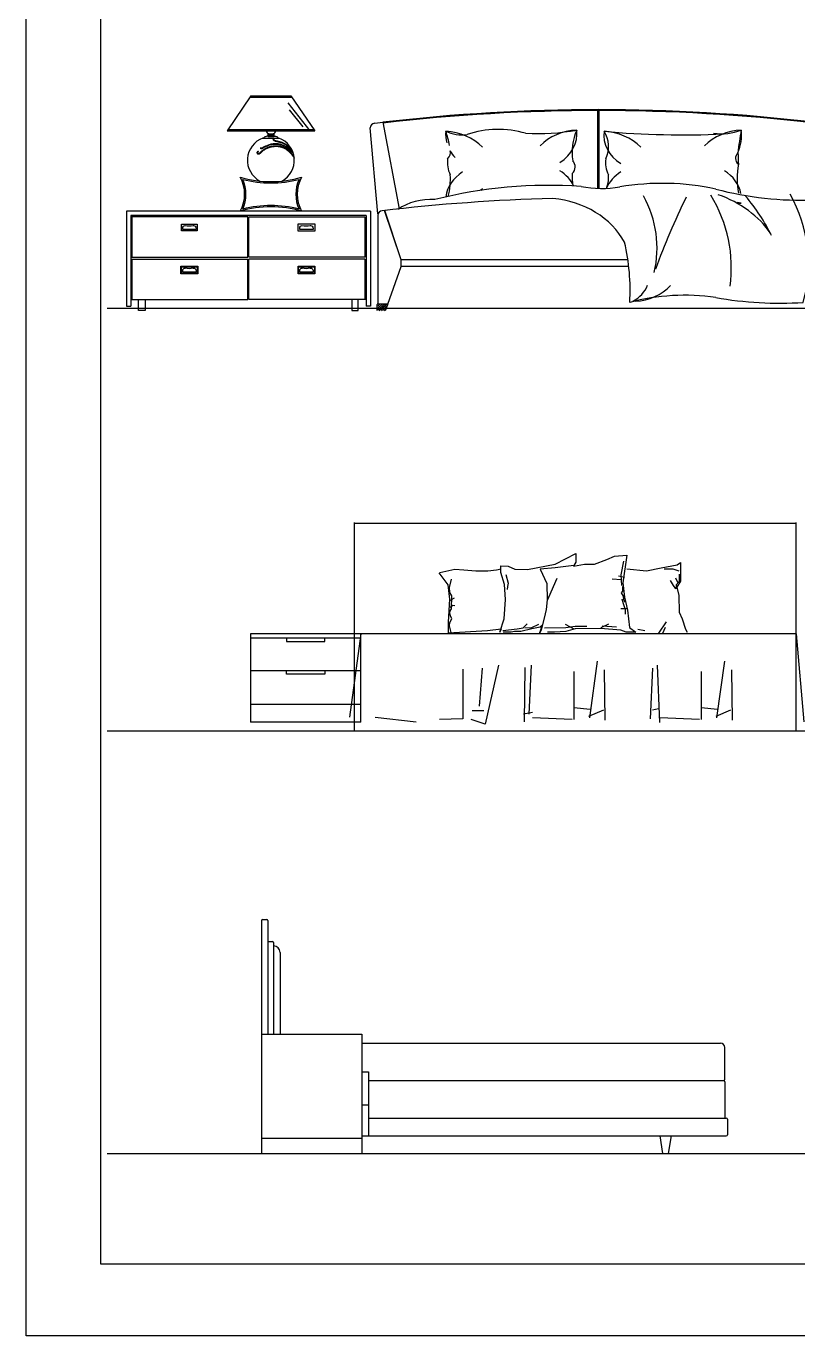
# Model space of a CAD drawing. Header units: inches. Extents: x 18.5 to 61, y 8.5 to 33.3.
# Drawn here: x 40 to 43.5, y 8.48 to 14.41 of the extents above; entities that cross this region are included whole.
import ezdxf

# ---------------------------------------------------------------- set-up
doc = ezdxf.new("R2010")
doc.units = ezdxf.units.IN
doc.header["$MEASUREMENT"] = 0
for name, color, linetype in [('02', 2, 'Continuous'), ('1', 1, 'Continuous'), ('8', 8, 'Continuous'), ('kadrbm', 4, 'Continuous')]:
    doc.layers.add(name, color=color, linetype=linetype)

# ---------------------------------------------------------------- blocks, each defined once
blk = doc.blocks.new('kadrbm')
at = {"layer": 'kadrbm', "color": 4}
blk.add_lwpolyline([(0, 0), (0, 24.7972), (21, 24.7972), (21, 0), (0, 0)], close=True, dxfattribs=at)
blk.add_lwpolyline([(20.6631, 0.3257), (20.6631, 24.4603), (0.3369, 24.4603), (0.3369, 0.3257), (20.6631, 0.3257)], dxfattribs=at)

msp = doc.modelspace()

# ---------------------------------------------------------------- hatches: boundary and pattern name
at = {"layer": '8'}
h = msp.add_hatch(dxfattribs=at)
h.set_pattern_fill('ANSI31', color=256, scale=0.05, style=0)
h.set_pattern_definition([(40.364537, (50.6693434, 3.257653), (-0.0051993146, 0.0044194174), [])])
edge = h.paths.add_edge_path()
edge.add_ellipse((41.6405, 13.1509), major_axis=(-0.00235, 0), ratio=0.85, start_angle=234.88958, end_angle=270)
edge.add_line((41.6405, 13.1529), (41.5961, 13.1529))
edge.add_line((41.5961, 13.1529), (41.5961, 13.1229))
edge.add_line((41.5961, 13.1229), (41.6314, 13.1229))
edge.add_line((41.6314, 13.1229), (41.6418, 13.1526))
edge = h.paths.add_edge_path()
edge.add_ellipse((43.5937, 13.1509), major_axis=(-0.00235, 0), ratio=0.85, start_angle=180, end_angle=270)
edge.add_line((43.5937, 13.1529), (43.5493, 13.1529))
edge.add_ellipse((43.5493, 13.1509), major_axis=(-0.00235, 0), ratio=0.85, start_angle=270, end_angle=379.29005)
edge.add_line((43.5471, 13.1503), (43.5584, 13.1229))
edge.add_line((43.5584, 13.1229), (43.5961, 13.1229))
edge.add_line((43.5961, 13.1229), (43.5961, 13.1509))

# ---------------------------------------------------------------- linework, layer by layer
at = {"layer": '02'}
for p, q in [((41.0221, 14.0955), (40.9141, 13.9364)), ((41.2904, 13.9364), (41.1908, 14.064)), ((41.2033, 14.0955), (41.3116, 13.9364)), ((41.1958, 14.0322), (41.2579, 13.9557)), ((42.5931, 13.6765), (42.5931, 14.0329)), ((42.599, 13.6764), (42.599, 14.0329)), ((40.9181, 13.9424), (41.3075, 13.9424)), ((41.5971, 13.561), (41.5625, 13.9502)), ((41.5832, 13.9716), (41.619, 13.9756)), ((41.619, 13.9756), (41.6928, 13.5837)), ((40.9141, 13.9364), (41.3116, 13.9364)), ((41.0767, 13.9042), (41.1484, 13.9042)), ((41.0819, 13.9042), (41.0819, 13.9081)), ((41.099, 13.9178), (41.1267, 13.9178)), ((41.1004, 13.9118), (41.1253, 13.9118)), ((41.1027, 13.9237), (41.1232, 13.9237)), ((41.1438, 13.9042), (41.1438, 13.908)), ((40.4584, 13.5729), (40.4584, 13.1429)), ((41.5634, 13.5729), (40.4584, 13.5729)), ((40.4784, 13.5529), (40.4784, 13.1429)), ((41.5434, 13.5529), (40.4784, 13.5529)), ((40.4834, 13.5479), (40.4834, 13.3654)), ((41.0084, 13.5479), (40.4834, 13.5479)), ((41.0084, 13.3654), (41.0084, 13.5479)), ((41.0134, 13.3654), (41.0134, 13.5479)), ((41.0134, 13.5479), (41.5384, 13.5479)), ((41.5384, 13.5479), (41.5384, 13.3654)), ((41.5434, 13.5529), (41.5434, 13.1429)), ((41.5634, 13.5729), (41.5634, 13.1429)), ((41.5961, 13.5551), (41.5961, 13.1529)), ((41.702, 13.3529), (41.627, 13.576)), ((41.7031, 13.3531), (41.6281, 13.5763)), ((40.4834, 13.3654), (41.0084, 13.3654)), ((40.4834, 13.3554), (41.0084, 13.3554)), ((40.4834, 13.3554), (40.4834, 13.1729)), ((41.0084, 13.1729), (41.0084, 13.3554)), ((41.5384, 13.3654), (41.0134, 13.3654)), ((41.5384, 13.3554), (41.0134, 13.3554)), ((41.0134, 13.1729), (41.0134, 13.3554)), ((41.5384, 13.3554), (41.5384, 13.1729)), ((42.729, 13.3529), (41.702, 13.3529)), ((41.702, 13.3229), (41.702, 13.3529)), ((41.6418, 13.1526), (41.702, 13.3229)), ((42.7329, 13.3229), (41.702, 13.3229)), ((40.4784, 13.1729), (41.0084, 13.1729)), ((41.5434, 13.1729), (41.0134, 13.1729)), ((40.4584, 13.1429), (40.4784, 13.1429)), ((41.5634, 13.1429), (41.5434, 13.1429)), ((41.5937, 13.1229), (41.5937, 13.1509)), ((41.5961, 13.1529), (41.6405, 13.1529)), ((41.6315, 13.1229), (41.6427, 13.1503)), ((41.4909, 11.2196), (41.4909, 12.1636)), ((41.4909, 12.1595), (43.4909, 12.1595)), ((43.4909, 11.2196), (43.4909, 12.1636)), ((42.3993, 11.9748), (42.4939, 12.0221)), ((42.4939, 11.9843), (42.4845, 11.9692)), ((42.4939, 12.0221), (42.4939, 11.9843)), ((42.5772, 11.9748), (42.6339, 11.9956)), ((42.6339, 11.9956), (42.668, 12.0108)), ((42.668, 12.0108), (42.7248, 12.0146)), ((42.7096, 11.9881), (42.6964, 11.9257)), ((42.7248, 12.0146), (42.7058, 11.8897)), ((42.9518, 11.9711), (42.9669, 11.9824)), ((42.9669, 11.9824), (42.9669, 11.8973)), ((41.8733, 11.9351), (41.9131, 11.8803)), ((41.8771, 11.937), (41.9452, 11.9521)), ((41.9452, 11.9521), (41.9869, 11.9484)), ((41.9869, 11.9484), (42.0398, 11.9446)), ((42.0398, 11.9446), (42.0947, 11.9446)), ((42.0947, 11.9446), (42.1344, 11.9484)), ((42.1344, 11.9484), (42.1552, 11.954)), ((42.1534, 11.937), (42.1534, 11.9673)), ((42.1534, 11.9673), (42.1874, 11.9654)), ((42.1704, 11.8822), (42.1534, 11.937)), ((42.1761, 11.9276), (42.1874, 11.8878)), ((42.1874, 11.9654), (42.2177, 11.9521)), ((42.2177, 11.9521), (42.2744, 11.9503)), ((42.2744, 11.9503), (42.3993, 11.9748)), ((42.3993, 11.9578), (42.3313, 11.9513)), ((42.3313, 11.9513), (42.3614, 11.8871)), ((42.4845, 11.9692), (42.3993, 11.9578)), ((42.4826, 11.9654), (42.5318, 11.9748)), ((42.5318, 11.9748), (42.5772, 11.9748)), ((42.6964, 11.9257), (42.7002, 11.8784)), ((42.7248, 11.954), (42.8137, 11.9446)), ((42.8137, 11.9446), (42.8799, 11.9578)), ((42.8799, 11.9578), (42.9518, 11.9711)), ((42.8931, 11.954), (42.9329, 11.954)), ((42.9329, 11.954), (42.9594, 11.9446)), ((42.9613, 11.9295), (42.9613, 11.8954)), ((41.9131, 11.8803), (41.9206, 11.816)), ((41.9206, 11.8689), (41.9301, 11.9068)), ((41.9225, 11.8462), (41.9206, 11.8689)), ((42.1742, 11.8141), (42.1704, 11.8822)), ((42.1836, 11.8727), (42.1817, 11.8595)), ((42.1874, 11.8878), (42.1836, 11.8727)), ((42.3614, 11.8871), (42.3641, 11.8133)), ((42.3672, 11.8141), (42.3918, 11.8727)), ((42.3918, 11.8727), (42.4088, 11.9105)), ((42.6983, 11.903), (42.6585, 11.9068)), ((42.7134, 11.9143), (42.6869, 11.92)), ((42.7039, 11.8727), (42.7039, 11.8519)), ((42.7058, 11.8897), (42.7134, 11.8254)), ((42.9348, 11.8784), (42.9215, 11.9011)), ((42.9461, 11.8633), (42.9348, 11.8784)), ((42.9556, 11.8916), (42.9461, 11.9105)), ((42.948, 11.8803), (42.9461, 11.8633)), ((42.9613, 11.8954), (42.948, 11.8803)), ((42.9669, 11.8973), (42.9499, 11.8708)), ((42.9499, 11.8708), (42.9594, 11.833)), ((41.9206, 11.816), (41.915, 11.712)), ((41.932, 11.8311), (41.9225, 11.8462)), ((41.9225, 11.8103), (41.9433, 11.8216)), ((41.9301, 11.7725), (41.932, 11.8311)), ((42.1685, 11.7271), (42.1742, 11.8141)), ((42.3641, 11.8133), (42.3596, 11.7687)), ((42.7039, 11.8519), (42.6983, 11.8443)), ((42.6983, 11.8443), (42.7077, 11.8292)), ((42.702, 11.8179), (42.7077, 11.7971)), ((42.7077, 11.8292), (42.7096, 11.8141)), ((42.7096, 11.8141), (42.7153, 11.8027)), ((42.7134, 11.8254), (42.7266, 11.7668)), ((42.9594, 11.833), (42.9613, 11.7573)), ((41.9225, 11.7517), (41.9244, 11.763)), ((41.9263, 11.7403), (41.9225, 11.7517)), ((41.9244, 11.78), (41.9358, 11.7895)), ((41.9244, 11.763), (41.9301, 11.7725)), ((41.9358, 11.7895), (41.9452, 11.7876)), ((42.3539, 11.7498), (42.3369, 11.676)), ((42.3596, 11.7687), (42.3539, 11.7498)), ((42.7229, 11.7725), (42.6964, 11.7725)), ((42.7077, 11.7971), (42.7172, 11.7687)), ((42.7172, 11.7687), (42.7172, 11.7479)), ((42.7266, 11.7668), (42.7361, 11.6874)), ((42.9613, 11.7573), (42.9745, 11.7271)), ((41.915, 11.712), (41.915, 11.664)), ((41.9206, 11.6949), (41.9225, 11.7101)), ((41.9282, 11.6647), (41.9206, 11.6949)), ((41.9225, 11.7101), (41.932, 11.7271)), ((41.932, 11.7271), (41.9263, 11.7403)), ((42.1496, 11.6666), (42.1685, 11.7271)), ((42.2271, 11.6817), (42.2555, 11.6855)), ((42.2555, 11.6855), (42.2726, 11.7044)), ((42.2631, 11.6855), (42.2934, 11.6874)), ((42.2934, 11.6874), (42.3255, 11.7025)), ((42.3312, 11.6893), (42.2934, 11.6817)), ((42.3293, 11.6609), (42.3426, 11.6987)), ((42.3426, 11.6987), (42.3312, 11.6893)), ((42.352, 11.6855), (42.4485, 11.6874)), ((42.4864, 11.6798), (42.4466, 11.7006)), ((42.4485, 11.6874), (42.4901, 11.693)), ((42.4901, 11.693), (42.5431, 11.693)), ((42.6074, 11.6874), (42.6434, 11.7044)), ((42.6775, 11.6893), (42.6131, 11.693)), ((42.7361, 11.6874), (42.7645, 11.6666)), ((42.8685, 11.6628), (42.9045, 11.7138)), ((42.8875, 11.6628), (42.8988, 11.6893)), ((42.9745, 11.7271), (42.9896, 11.6798)), ((43.4909, 11.6595), (41.0201, 11.6595)), ((41.0201, 11.6595), (41.0201, 11.2595)), ((41.5201, 11.6395), (41.0201, 11.6395)), ((41.1832, 11.6395), (41.1832, 11.6248)), ((41.3571, 11.6248), (41.3571, 11.6395)), ((41.5201, 11.6595), (41.4688, 11.2814)), ((41.5201, 11.2595), (41.5201, 11.6595)), ((41.915, 11.664), (42.0928, 11.6741)), ((42.0928, 11.6741), (42.1552, 11.6817)), ((42.1552, 11.6817), (42.1496, 11.6666)), ((42.1628, 11.6741), (42.2271, 11.6817)), ((42.2007, 11.6666), (42.1647, 11.6666)), ((42.2158, 11.6703), (42.2007, 11.6666)), ((42.2442, 11.6703), (42.2158, 11.6703)), ((42.2934, 11.6817), (42.2442, 11.6703)), ((42.3369, 11.676), (42.3293, 11.6609)), ((42.3974, 11.6666), (42.3653, 11.6666)), ((42.4485, 11.6703), (42.3974, 11.6666)), ((42.4901, 11.6817), (42.4485, 11.6703)), ((42.6056, 11.6836), (42.4901, 11.6817)), ((42.6964, 11.676), (42.6056, 11.6836)), ((42.721, 11.6666), (42.6964, 11.676)), ((42.7645, 11.6666), (42.721, 11.6666)), ((42.8061, 11.6722), (42.7739, 11.6779)), ((42.9896, 11.6798), (42.9972, 11.6666)), ((43.4909, 11.6595), (43.5255, 11.2603)), ((41.1832, 11.6248), (41.3571, 11.6248)), ((42.1429, 11.5172), (42.083, 11.2497)), ((42.2626, 11.5066), (42.2591, 11.2603)), ((42.2908, 11.5172), (42.2802, 11.2955)), ((42.59, 11.5348), (42.5548, 11.2779)), ((42.8611, 11.5172), (42.8717, 11.2568)), ((43.1661, 11.5348), (43.1309, 11.2779)), ((41.5201, 11.4912), (41.0201, 11.4912)), ((41.1832, 11.4766), (41.1832, 11.4912)), ((41.3571, 11.4766), (41.1832, 11.4766)), ((41.3571, 11.4912), (41.3571, 11.4766)), ((41.9809, 11.4996), (41.9809, 11.2744)), ((42.069, 11.5031), (42.0549, 11.3307)), ((42.4844, 11.489), (42.4844, 11.2709)), ((42.6217, 11.4961), (42.6252, 11.2673)), ((42.84, 11.5031), (42.8294, 11.2744)), ((43.0605, 11.489), (43.0605, 11.2709)), ((43.1978, 11.4961), (43.2013, 11.2673)), ((41.5201, 11.3395), (41.0201, 11.3395)), ((41.5852, 11.2814), (41.7697, 11.2603)), ((41.9809, 11.2744), (41.8753, 11.2709)), ((42.083, 11.2497), (42.0197, 11.2709)), ((42.076, 11.3096), (42.0232, 11.3096)), ((42.2978, 11.3025), (42.2556, 11.2955)), ((42.4774, 11.2709), (42.2978, 11.2779)), ((42.5583, 11.3166), (42.4844, 11.3236)), ((42.6182, 11.3131), (42.5513, 11.2849)), ((42.8681, 11.3201), (42.84, 11.3131)), ((43.0534, 11.2709), (42.8739, 11.2779)), ((43.1344, 11.3166), (43.0605, 11.3236)), ((43.1942, 11.3131), (43.1273, 11.2849)), ((41.5201, 11.2595), (41.0201, 11.2595)), ((41.0694, 10.3605), (41.0694, 9.3055)), ((41.0744, 10.3655), (41.0944, 10.3655)), ((41.0994, 10.3605), (41.0994, 9.8455)), ((41.0994, 10.2655), (41.1194, 10.2655)), ((41.1244, 10.2605), (41.1244, 9.8455)), ((41.1244, 10.2455), (41.1244, 10.2455)), ((41.1544, 10.2155), (41.1544, 9.8455)), ((41.0694, 9.8455), (41.5244, 9.8455)), ((41.5244, 9.8455), (41.5244, 9.3055)), ((41.5244, 9.8055), (43.1478, 9.8055)), ((43.1678, 9.6405), (43.1678, 9.7855)), ((41.5244, 9.6755), (41.5544, 9.6755)), ((41.5544, 9.6755), (41.5544, 9.3855)), ((41.5544, 9.6355), (43.1628, 9.6355)), ((43.1678, 9.6305), (43.1678, 9.4655)), ((41.5244, 9.5255), (41.5544, 9.5255)), ((41.5544, 9.4655), (43.1744, 9.4655)), ((43.1794, 9.4605), (43.1794, 9.3905)), ((41.0694, 9.3755), (41.5244, 9.3755)), ((41.5244, 9.3855), (43.1744, 9.3855)), ((42.8873, 9.3055), (42.875, 9.3855)), ((42.9134, 9.3055), (42.9258, 9.3855))]:
    msp.add_line(p, q, dxfattribs=at)
for points in [[(41.0181, 14.0895), (41.2074, 14.0895)], [(41.0221, 14.0955), (41.2033, 14.0955)], [(41.0813, 13.8648), (41.089, 13.8684), (41.0957, 13.8713), (41.1013, 13.8736), (41.1063, 13.8753), (41.1105, 13.8766), (41.1143, 13.8775), (41.1177, 13.8782), (41.121, 13.8787), (41.1242, 13.879), (41.1274, 13.8793), (41.1306, 13.8795), (41.1337, 13.8796), (41.1369, 13.8796), (41.1401, 13.8794), (41.1434, 13.8791), (41.1467, 13.8786), (41.15, 13.878), (41.1534, 13.8772), (41.1567, 13.8763), (41.16, 13.8752), (41.1633, 13.8741), (41.1664, 13.8729), (41.1694, 13.8717), (41.1723, 13.8704), (41.1749, 13.8691), (41.1774, 13.8678), (41.1798, 13.8664), (41.1822, 13.8649), (41.1846, 13.8632), (41.1871, 13.8613), (41.1897, 13.8592), (41.1926, 13.8568), (41.1957, 13.8542), (41.1989, 13.8514), (41.2021, 13.8486), (41.2051, 13.8459), (41.2078, 13.8435), (41.2101, 13.8415), (41.2118, 13.8401), (41.2127, 13.8394)], [(41.1209, 13.9042), (41.1214, 13.9012), (41.1223, 13.8987), (41.1234, 13.8967), (41.1248, 13.895), (41.1264, 13.8937), (41.1282, 13.8926), (41.1303, 13.8917), (41.1325, 13.8909), (41.1348, 13.8902), (41.1373, 13.8896), (41.14, 13.8889), (41.1427, 13.8883), (41.1454, 13.8877), (41.1482, 13.887), (41.151, 13.8864), (41.1537, 13.8857), (41.1564, 13.8849), (41.1591, 13.8841), (41.1617, 13.8831), (41.1644, 13.8821), (41.1671, 13.8809), (41.1698, 13.8796), (41.1727, 13.8781), (41.1756, 13.8764), (41.1787, 13.8745), (41.1819, 13.8723), (41.1854, 13.8698), (41.1892, 13.8668), (41.1934, 13.8632), (41.1981, 13.8591), (41.2032, 13.8542), (41.209, 13.8485)], [(41.1231, 13.9042), (41.1236, 13.9018), (41.1243, 13.8996), (41.1252, 13.8979), (41.1263, 13.8966), (41.1277, 13.8955), (41.1292, 13.8946), (41.1311, 13.8938), (41.1331, 13.893), (41.1354, 13.8924), (41.1379, 13.8917), (41.1405, 13.8911), (41.1431, 13.8904), (41.1459, 13.8898), (41.1487, 13.8892), (41.1515, 13.8885), (41.1543, 13.8878), (41.157, 13.887), (41.1598, 13.8862), (41.1625, 13.8852), (41.1652, 13.8841), (41.168, 13.8829), (41.1708, 13.8815), (41.1737, 13.88), (41.1767, 13.8783), (41.1799, 13.8764), (41.1832, 13.8741), (41.1867, 13.8715), (41.1906, 13.8685), (41.1949, 13.8649), (41.1996, 13.8607), (41.2048, 13.8558), (41.206, 13.8546)], [(41.0545, 13.8436), (41.053, 13.843), (41.0516, 13.8423), (41.0506, 13.8414), (41.0497, 13.8403), (41.0493, 13.8391), (41.0492, 13.8379), (41.0494, 13.8369), (41.0498, 13.836), (41.0503, 13.8353), (41.0508, 13.8346), (41.0514, 13.834), (41.0521, 13.8335), (41.0528, 13.8331), (41.0536, 13.8327), (41.0544, 13.8325), (41.0552, 13.8323), (41.0561, 13.8322), (41.057, 13.8322), (41.0579, 13.8323), (41.0588, 13.8325), (41.0597, 13.8328), (41.0605, 13.8332), (41.0614, 13.8336), (41.0623, 13.8342), (41.0632, 13.8348), (41.064, 13.8354), (41.0649, 13.8361), (41.0657, 13.8369), (41.0666, 13.8377), (41.0675, 13.8385), (41.0684, 13.8394), (41.0693, 13.8403), (41.0702, 13.8413), (41.0712, 13.8423), (41.0722, 13.8432), (41.0733, 13.8442), (41.0744, 13.8453), (41.0756, 13.8463), (41.0769, 13.8474), (41.0783, 13.8484), (41.0797, 13.8495), (41.0813, 13.8506), (41.083, 13.8517), (41.0847, 13.8528), (41.0865, 13.8538), (41.0884, 13.8549), (41.0903, 13.8559), (41.0923, 13.8569), (41.0944, 13.8579), (41.0965, 13.8589), (41.0986, 13.8598), (41.1008, 13.8606), (41.1029, 13.8614), (41.1049, 13.8621), (41.107, 13.8628), (41.1089, 13.8634), (41.1108, 13.8639), (41.1125, 13.8644), (41.1143, 13.8648), (41.116, 13.8651), (41.1176, 13.8654), (41.1193, 13.8657), (41.121, 13.8659), (41.1227, 13.8662), (41.1245, 13.8664), (41.1263, 13.8666), (41.1281, 13.8668), (41.13, 13.8669), (41.1318, 13.867), (41.1337, 13.8671), (41.1355, 13.8672), (41.1374, 13.8672), (41.1392, 13.8672), (41.1409, 13.8671), (41.1427, 13.867), (41.1445, 13.8669), (41.1462, 13.8667), (41.148, 13.8664), (41.1497, 13.8662), (41.1515, 13.8658), (41.1532, 13.8655), (41.155, 13.8651), (41.1568, 13.8646), (41.1585, 13.8642), (41.1603, 13.8637), (41.1619, 13.8632), (41.1636, 13.8627), (41.1651, 13.8621), (41.1666, 13.8616), (41.168, 13.8611), (41.1694, 13.8606), (41.1707, 13.86), (41.172, 13.8594), (41.1732, 13.8588), (41.1745, 13.8582), (41.1757, 13.8575), (41.177, 13.8567), (41.1784, 13.8559), (41.1797, 13.8551), (41.181, 13.8542), (41.1823, 13.8532), (41.1836, 13.8523), (41.1849, 13.8513), (41.1862, 13.8502), (41.1874, 13.8492), (41.1886, 13.8481), (41.1898, 13.8471), (41.191, 13.8459), (41.1922, 13.8448), (41.1934, 13.8437), (41.1946, 13.8425), (41.1958, 13.8414), (41.197, 13.8402), (41.1982, 13.8391), (41.1994, 13.8379), (41.2006, 13.8367), (41.2018, 13.8355), (41.2031, 13.8342), (41.2043, 13.8328), (41.2055, 13.8314), (41.2068, 13.8299), (41.2081, 13.8283), (41.2094, 13.8266), (41.2107, 13.8249), (41.212, 13.823), (41.2133, 13.8212), (41.2146, 13.8192), (41.2184, 13.8138)], [(41.0553, 13.8416), (41.0539, 13.841), (41.0529, 13.8404), (41.0521, 13.8398), (41.0517, 13.8393), (41.0515, 13.8387), (41.0514, 13.8381), (41.0516, 13.8375), (41.0518, 13.837), (41.0521, 13.8365), (41.0524, 13.8361), (41.0528, 13.8357), (41.0533, 13.8353), (41.0538, 13.835), (41.0544, 13.8348), (41.055, 13.8346), (41.0556, 13.8345), (41.0562, 13.8344), (41.0568, 13.8344), (41.0575, 13.8345), (41.0582, 13.8347), (41.0589, 13.8349), (41.0596, 13.8352), (41.0604, 13.8356), (41.0611, 13.836), (41.0619, 13.8365), (41.0626, 13.8371), (41.0634, 13.8378), (41.0642, 13.8385), (41.0651, 13.8393), (41.0659, 13.8401), (41.0668, 13.841), (41.0677, 13.8419), (41.0687, 13.8429), (41.0697, 13.8438), (41.0707, 13.8448), (41.0718, 13.8459), (41.073, 13.8469), (41.0742, 13.848), (41.0755, 13.8491), (41.077, 13.8502), (41.0785, 13.8513), (41.0801, 13.8524), (41.0818, 13.8535), (41.0835, 13.8546), (41.0854, 13.8557), (41.0873, 13.8568), (41.0893, 13.8579), (41.0914, 13.8589), (41.0935, 13.8599), (41.0956, 13.8609), (41.0978, 13.8618), (41.1, 13.8627), (41.1021, 13.8635), (41.1042, 13.8642), (41.1063, 13.8649), (41.1083, 13.8655), (41.1102, 13.8661), (41.112, 13.8665), (41.1138, 13.8669), (41.1155, 13.8673), (41.1173, 13.8676), (41.119, 13.8679), (41.1207, 13.8681), (41.1225, 13.8684), (41.1243, 13.8686), (41.1261, 13.8688), (41.1279, 13.869), (41.1298, 13.8691), (41.1317, 13.8692), (41.1336, 13.8693), (41.1355, 13.8694), (41.1374, 13.8694), (41.1392, 13.8694), (41.141, 13.8693), (41.1429, 13.8692), (41.1447, 13.8691), (41.1465, 13.8689), (41.1483, 13.8686), (41.1501, 13.8683), (41.1519, 13.868), (41.1537, 13.8676), (41.1555, 13.8672), (41.1573, 13.8668), (41.1591, 13.8663), (41.1609, 13.8658), (41.1626, 13.8653), (41.1643, 13.8648), (41.1658, 13.8642), (41.1674, 13.8637), (41.1688, 13.8632), (41.1702, 13.8626), (41.1716, 13.862), (41.1729, 13.8614), (41.1742, 13.8608), (41.1755, 13.8601), (41.1768, 13.8594), (41.1782, 13.8586), (41.1795, 13.8578), (41.1809, 13.8569), (41.1823, 13.856), (41.1836, 13.855), (41.185, 13.854), (41.1863, 13.853), (41.1876, 13.8519), (41.1889, 13.8509), (41.1901, 13.8498), (41.1913, 13.8487), (41.1925, 13.8475), (41.1937, 13.8464), (41.1949, 13.8453), (41.1961, 13.8441), (41.1973, 13.843), (41.1985, 13.8418), (41.1997, 13.8407), (41.2009, 13.8395), (41.2022, 13.8382), (41.2034, 13.837), (41.2047, 13.8357), (41.2059, 13.8343), (41.2072, 13.8328), (41.2085, 13.8313), (41.2098, 13.8296), (41.2111, 13.8279), (41.2124, 13.8262), (41.2138, 13.8243), (41.2151, 13.8224), (41.2165, 13.8205), (41.2178, 13.8185)], [(41.083, 13.8632), (41.0746, 13.8568), (41.0718, 13.8555), (41.067, 13.8555), (41.067, 13.8601)], [(41.0817, 13.865), (41.0735, 13.8587), (41.0714, 13.8577), (41.0692, 13.8577), (41.0692, 13.8601)], [(41.0822, 13.8628), (41.0899, 13.8664), (41.0965, 13.8693), (41.1021, 13.8715), (41.1069, 13.8732), (41.1111, 13.8745), (41.1148, 13.8754), (41.1181, 13.876), (41.1213, 13.8765), (41.1244, 13.8769), (41.1276, 13.8772), (41.1307, 13.8774), (41.1337, 13.8774), (41.1368, 13.8774), (41.14, 13.8772), (41.1431, 13.8769), (41.1463, 13.8765), (41.1495, 13.8758), (41.1528, 13.8751), (41.1561, 13.8742), (41.1594, 13.8731), (41.1625, 13.872), (41.1656, 13.8709), (41.1686, 13.8697), (41.1713, 13.8684), (41.1739, 13.8672), (41.1763, 13.8659), (41.1786, 13.8645), (41.1809, 13.8631), (41.1833, 13.8614), (41.1857, 13.8596), (41.1883, 13.8575), (41.1911, 13.8552), (41.1942, 13.8525), (41.1974, 13.8497), (41.2006, 13.8469), (41.2036, 13.8442), (41.2064, 13.8418), (41.2087, 13.8398), (41.2104, 13.8383), (41.2139, 13.8359)], [(40.5434, 13.1729), (40.5434, 13.1229), (40.5134, 13.1229), (40.5134, 13.1729)], [(41.4784, 13.1729), (41.4784, 13.1229), (41.5084, 13.1229), (41.5084, 13.1729)]]:
    msp.add_lwpolyline(points, dxfattribs=at)
for points in [[(41.2517, 13.7269, 0.262076), (41.2517, 13.5729, 0.143768), (40.9735, 13.5729, 0.262076), (40.9735, 13.7269, 0.143768)], [(41.24, 13.7171, 0.215878), (41.24, 13.5827, 0.127441), (40.9852, 13.5827, 0.215878), (40.9852, 13.7171, 0.127441)]]:
    msp.add_lwpolyline(points, format="xyb", close=True, dxfattribs=at)
for points in [[(40.7074, 13.5141), (40.7794, 13.5141), (40.7794, 13.4841), (40.7074, 13.4841)], [(41.2354, 13.5161), (41.3114, 13.5161), (41.3114, 13.4821), (41.2354, 13.4821)], [(40.7054, 13.3236), (40.7814, 13.3236), (40.7814, 13.2896), (40.7054, 13.2896)], [(40.7074, 13.3216), (40.7794, 13.3216), (40.7794, 13.2916), (40.7074, 13.2916)], [(41.2354, 13.3236), (41.3114, 13.3236), (41.3114, 13.2896), (41.2354, 13.2896)], [(41.2374, 13.3216), (41.3094, 13.3216), (41.3094, 13.2916), (41.2374, 13.2916)]]:
    msp.add_lwpolyline(points, close=True, dxfattribs=at)
for points in [[(40.7611, 13.5083), (40.7617, 13.5083, -0.414214), (40.7737, 13.4963), (40.7737, 13.4898), (40.7132, 13.4898), (40.7132, 13.4963, -0.408097), (40.7249, 13.5083, -0.408097)], [(41.2911, 13.5083), (41.2917, 13.5083, -0.414214), (41.3037, 13.4963), (41.3037, 13.4898), (41.2432, 13.4898), (41.2432, 13.4963, -0.408097), (41.2549, 13.5083, -0.408097)], [(40.7611, 13.3158), (40.7617, 13.3158, -0.414214), (40.7737, 13.3038), (40.7737, 13.2973), (40.7132, 13.2973), (40.7132, 13.3038, -0.408097), (40.7249, 13.3158, -0.408097)], [(41.2911, 13.3158), (41.2917, 13.3158, -0.414214), (41.3037, 13.3038), (41.3037, 13.2973), (41.2432, 13.2973), (41.2432, 13.3038, -0.408097), (41.2549, 13.3158, -0.408097)]]:
    msp.add_lwpolyline(points, format="xyb", dxfattribs=at)
for centre, radius, start, end in [((41.113, 13.8038), 0.1067, 109.88528, 241.79219), ((41.0956, 13.888), 0.0243, 78.58467, 124.28774), ((41.1074, 13.9399), 0.0169, 192.00038, 254.07642), ((41.1031, 13.9156), 0.00466, 151.7417, 234.75341), ((41.1027, 13.9196), 0.00409, 89.44088, 205.72952), ((41.123, 13.9196), 0.00409, 334.27048, 90.55912), ((41.1191, 13.9395), 0.0163, 284.70509, 349.21811), ((41.1226, 13.9156), 0.00466, 305.24659, 28.2583), ((41.1288, 13.8824), 0.0296, 59.57717, 96.85189), ((41.1121, 13.8038), 0.1067, 298.20781, 70.11472), ((41.0551, 13.8426), 0.00111, 282.33035, 120.22534), ((41.0681, 13.86), 0.00111, 6.6106, 173.3894), ((40.743, 13.5986), 0.092, 258.67709, 281.32918), ((41.273, 13.5986), 0.092, 258.67709, 281.32918), ((40.743, 13.4061), 0.092, 258.67709, 281.32918), ((41.273, 13.4061), 0.092, 258.67709, 281.32918), ((41.0744, 10.3605), 0.005, 90, 180), ((41.0944, 10.3605), 0.005, 0, 90), ((41.1194, 10.2605), 0.005, 0, 90), ((41.1244, 10.2155), 0.03, 0, 90), ((43.1478, 9.7855), 0.02, 0, 90), ((43.1628, 9.6405), 0.005, 270, 0), ((43.1628, 9.6305), 0.005, 0, 90), ((43.1744, 9.4605), 0.005, 0, 90), ((43.1744, 9.3905), 0.005, 270, 0)]:
    msp.add_arc(centre, radius, start, end, dxfattribs=at)
for centre, major_axis, start_param, end_param in [((42.5955, 7.9914), (-7.1077, 0), 4.574562, 4.850216), ((42.5955, 7.9914), (-7.103, 0), 4.574562, 4.850216), ((41.586, 13.9517), (0.0235, 0), 1.689871, 3.217134), ((42.1422, 13.6202), (0.3802, 0), 1.239503, 1.951233), ((42.319, 14.6378), (-0.8393, 0), 1.507468, 1.784707), ((42.514, 13.737), (0.2402, 0), 1.640835, 2.43615), ((42.3076, 13.924), (0.1905, 0), -0.93251, 0.102799), ((42.8474, 13.837), (-0.3708, 0), -0.334871, 0.113539), ((43.2592, 13.737), (-0.2402, 0), -1.500758, -0.705443), ((43.1501, 14.1141), (0.224, 0), 4.564085, 5.137157), ((42.941, 13.9196), (0.3024, 0), -0.326275, 0.081946), ((44.8261, 13.7228), (-1.6043, 0), -0.160381, -0.083948), ((42.0941, 13.9185), (-0.1905, 0), -0.102799, 0.226001), ((41.4183, 13.8135), (-0.5069, 0), 3.275507, 3.427747), ((41.9786, 14.0491), (-0.1532, 0), 1.066236, 1.717477), ((41.8878, 13.7314), (0.2402, 0), 0.705443, 1.500758), ((42.8104, 13.9185), (0.1905, 0), 3.038793, 4.074103), ((42.9765, 16.7357), (-3.314, 0), 1.46328, 1.626414), ((42.4682, 13.8654), (-0.1733, 0), 2.762886, 3.634236), ((42.6041, 13.7314), (0.2402, 0), 0.705443, 1.500758), ((41.8801, 13.8372), (0.045, 0), -0.755177, 0.25568), ((42.0941, 13.9185), (-0.1905, 0), 0.458373, 0.681718), ((43.2599, 13.8122), (0.0437, 0), 2.405564, 3.936178), ((45.5423, 13.8753), (-2.3155, 0), 0.019414, 0.045544), ((42.0763, 13.7926), (0.1648, 0), 3.010051, 3.542722), ((42.4366, 13.7733), (0.0536, 0), -0.713875, 0.661771), ((42.7926, 13.7926), (0.1648, 0), 3.010051, 3.542722), ((43.7095, 13.7232), (0.4859, 0), 2.989625, 3.30719), ((42.0941, 13.6206), (0.1905, 0), 2.209082, 3.034436), ((41.4789, 13.7179), (-0.4463, 0), 2.935849, 3.194299), ((42.3076, 13.6261), (-0.1905, 0), 3.527846, 4.074103), ((42.8, 13.7264), (0.3234, 0), 3.079539, 3.28401), ((42.8104, 13.6206), (-0.1905, 0), -0.93251, -0.353816), ((42.4617, 13.7252), (0.1798, 0), -0.283268, 0.083369), ((42.8852, 12.8652), (-0.9813, 0), 4.463217, 4.909803), ((43.0529, 13.6261), (-0.1905, 0), 3.312343, 4.074103), ((42.3708, 12.1622), (-1.7977, 0), 4.63085, 5.003282), ((41.8878, 13.8076), (-0.2402, 0), 2.385311, 2.43615), ((42.6102, 14.0339), (0.4208, 0), 4.489357, 4.909803), ((42.1996, 13.4061), (0.6615, 0), -0.197729, 0.43392), ((42.347, 13.3186), (-0.8503, 0), 3.022951, 3.611818), ((43.5112, 14.7014), (-1.2687, 0), 1.263373, 1.619716), ((42.9532, 13.2634), (-0.4883, 0), 3.665378, 4.32349), ((42.4584, 13.1423), (-0.995, 0), 3.529926, 3.773449), ((42.6609, 13.3319), (0.8856, 0), -0.230441, 0.436261), ((42.5955, 7.634), (7.0576, 0), 1.600015, 1.709901), ((41.8361, 13.4297), (-0.2316, 0), 4.630115, 5.408721), ((42.3473, 13.2895), (0.4032, 0), 0.430541, 1.466431), ((46.3434, 12.4244), (3.6411, 0), 2.738988, 2.851436), ((42.9842, 12.1368), (1.7518, 0), 1.422858, 1.433639), ((43.2592, 13.8131), (0.2402, 0), 4.5668, 4.642351), ((41.6196, 13.5551), (0.0235, 0), 1.685885, 3.141593), ((41.4581, 13.2176), (1.2809, 0), -0.052981, 0.198698), ((42.672, 13.2761), (-0.1523, 0), 2.116154, 2.841436), ((42.7486, 13.3521), (-0.2201, 0), 1.636123, 2.47468), ((42.9873, 12.4795), (0.8387, 0), 1.40382, 1.873493), ((43.4174, 14.3485), (1.4023, 0), 4.503585, 4.787849), ((41.5961, 13.1509), (0.00235, 0), 1.570796, 3.141593), ((41.6405, 13.1509), (-0.00235, 0), 2.804918, 4.712389)]:
    msp.add_ellipse(centre, major_axis=major_axis, ratio=0.85, start_param=start_param, end_param=end_param, dxfattribs=at)
at = {"layer": '1'}
for p, q in [((40.3716, 13.1337), (60.6678, 13.1337)), ((40.3716, 11.2196), (60.6678, 11.2196)), ((40.3716, 9.3055), (60.6678, 9.3055))]:
    msp.add_line(p, q, dxfattribs=at)

# ---------------------------------------------------------------- block references
at = {"layer": 'kadrbm'}
msp.add_blockref('kadrbm', (40.0047, 8.4798), dxfattribs=at)

doc.saveas('drawing.dxf')
